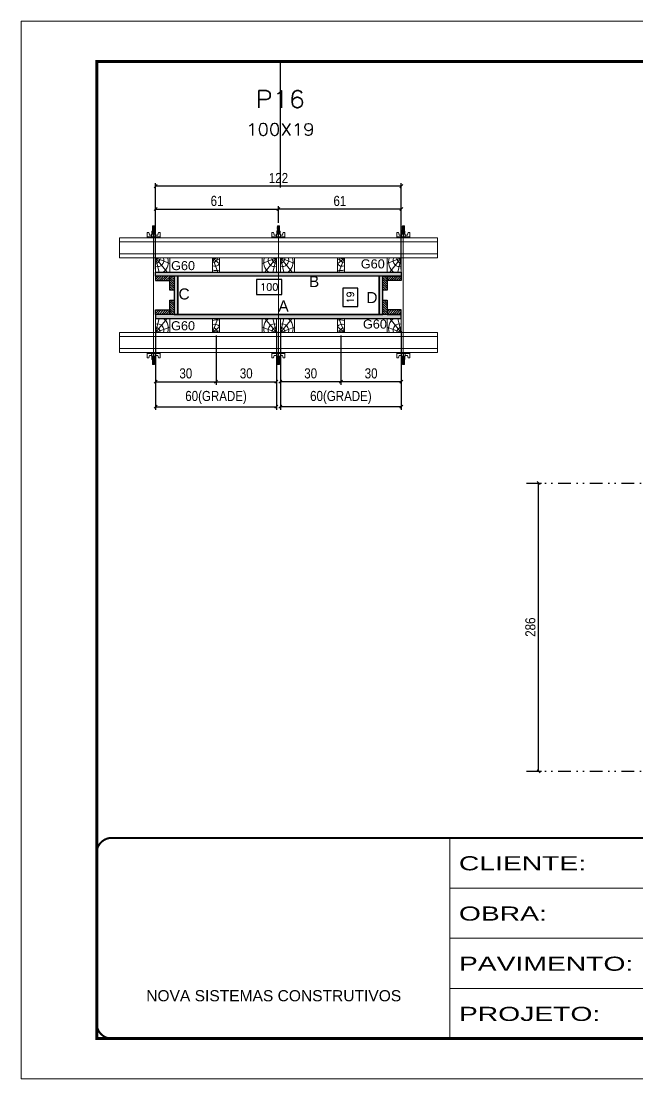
# Model space of a CAD drawing. Extents: x 808 to 7089, y -98 to 17032.
# Drawn here: x 808 to 1420, y 10240 to 11290 of the extents above; entities that cross this region are included whole.
import ezdxf
from ezdxf.enums import TextEntityAlignment as Align

# ---------------------------------------------------------------- set-up
doc = ezdxf.new("R2010")
doc.units = 0
for name, pattern in [('CONTINUO', [0]), ('DASHED', [0.75, 0.5, -0.25]), ('DIVIDE2', [0.625, 0.25, -0.125, 0, -0.125, 0, -0.125]), ('HIDDEN', [0.375, 0.25, -0.125])]:
    doc.linetypes.add(name, pattern=pattern)
for name, color, linetype in [('CHAPA', 1, 'Continuous'), ('COTA', 241, 'Continuous'), ('Cota Seção (2x)', 241, 'Continuous'), ('Nível', 160, 'Continuous'), ('Painéis', 200, 'Continuous'), ('SARRAFO', 251, 'Continuous'), ('Texto de Titulo', 7, 'Continuous'), ('Texto Qtd Sarr', 242, 'Continuous'), ('TEXTO_GERAL', 7, 'Continuous')]:
    doc.layers.add(name, color=color, linetype=linetype)
for name, color, linetype, lineweight in [('Folhas', 255, 'Continuous', 9), ('Hachura', 251, 'Continuous', 9), ('Madeira', 126, 'Continuous', 18), ('Perfil Metálico', 224, 'Continuous', 18), ('SARRAFO DE PRESSAO', 251, 'DASHED', 9), ('Texto Seção', 7, 'Continuous', 15)]:
    doc.layers.add(name, color=color, linetype=linetype, lineweight=lineweight)
doc.styles.add('ARIAL', font='arial.ttf')
doc.styles.add('COTA TECNICA 2X', font='techl___.ttf', dxfattribs={"height": 10})
doc.styles.add('COTA TECNICA-50', font='techl___.ttf', dxfattribs={"height": 10})
doc.styles.add('ROMANS', font='romans.shx')
doc.styles.add('SANSSERIF', font='sas_____.pfb')
doc.styles.add('Tecnologia', font='')
doc.styles.get('Tecnologia').set_extended_font_data('Forgotten Futurist')
doc.dimstyles.new('COTA PAINEL-50', dxfattribs={"dimtxt": 10, "dimasz": 3, "dimexe": 3, "dimexo": 3, "dimgap": 3, "dimtad": 1, "dimdec": 1, "dimzin": 12, "dimdsep": 46, "dimtxsty": 'COTA TECNICA-50', "dimblk1": 'OBLIQUE', "dimblk2": 'OBLIQUE', "dimsah": 1, "dimcen": 0.9, "dimclrd": 4, "dimclre": 4, "dimclrt": 240, "dimadec": 1, "dimazin": 3, "dimtfac": 1, "dimtdec": 1, "dimtmove": 0, "dimatfit": 3, "dimfxl": 1, "dimtolj": 1, "dimtzin": 12, "dimarcsym": 0})
doc.dimstyles.new('SECAO PILAR', dxfattribs={"dimtxt": 10, "dimasz": 3, "dimexe": 3, "dimexo": 3, "dimgap": 3, "dimtad": 1, "dimdec": 1, "dimlfac": 0.5, "dimzin": 12, "dimdsep": 46, "dimtxsty": 'COTA TECNICA 2X', "dimblk1": 'OBLIQUE', "dimblk2": 'OBLIQUE', "dimsah": 1, "dimcen": 0.9, "dimclrd": 256, "dimclre": 256, "dimclrt": 256, "dimadec": 1, "dimazin": 3, "dimtfac": 1, "dimtdec": 1, "dimtmove": 0, "dimatfit": 3, "dimfxl": 1, "dimtolj": 1, "dimtzin": 12, "dimarcsym": 0})
doc.dimstyles.new('SECÇÃO 2', dxfattribs={"dimtxt": 7, "dimasz": 6, "dimexe": 0.18, "dimexo": 2, "dimgap": -4, "dimtad": 3, "dimdec": 1, "dimlfac": 0.5, "dimzin": 12, "dimdsep": 46, "dimtxsty": 'ROMANS', "dimblk": 'ARCHTICK', "dimcen": 0.09, "dimse1": 1, "dimse2": 1, "dimsd1": 1, "dimsd2": 1, "dimclrd": 180, "dimclre": 5, "dimclrt": 1, "dimadec": 0, "dimazin": 3, "dimtfac": 1, "dimtdec": 1, "dimtofl": 0, "dimtmove": 0, "dimatfit": 3, "dimldrblk": 'ARCHTICK', "dimfxl": 1, "dimtolj": 1, "dimtzin": 0, "dimarcsym": 0})
pattern_1 = [(45, (10444.627, 33927.9203), (-1.12253202, 1.12253202), [])]
pattern_2 = [(45, (10309.627, 33927.9203), (-1.12253202, 1.12253202), [])]

# ---------------------------------------------------------------- blocks, each defined once
blk = doc.blocks.new('9999999999')
at = {"color": 30, "linetype": 'CONTINUO'}
for p, q in [((98564.6, 34230.2), (98564.6, 34429.4)), ((98564.6, 34379.6), (99584, 34379.6)), ((98564.6, 34329.8), (99488, 34329.8)), ((98564.6, 34280), (99488, 34280))]:
    blk.add_line(p, q, dxfattribs=at)
at = {"color": 30, "linetype": 'CONTINUO', "const_width": 2}
blk.add_lwpolyline([(99584, 34230.2), (99584, 34414.4, 0.414214), (99569, 34429.4), (98229, 34429.4, 0.414214), (98214, 34414.4), (98214, 34245.2, 0.414214), (98229, 34230.2), (99584, 34230.2)], format="xyb", dxfattribs=at)
at = {"layer": 'Folhas'}
blk.add_lwpolyline([(98139, 34190.2), (99624, 34190.2), (99624, 35240.2), (98139, 35240.2)], close=True, dxfattribs=at)
at = {"layer": 'Folhas', "color": 30, "const_width": 3}
blk.add_lwpolyline([(98214, 34230.2), (99584, 34230.2), (99584, 35200.2), (98214, 35200.2)], close=True, dxfattribs=at)
at = {"color": 7, "linetype": 'Continuous', "ltscale": 5, "style": 'ARIAL'}
blk.add_text('NOVA SISTEMAS CONSTRUTIVOS', height=11.059, dxfattribs=at).set_placement((98263.2, 34267.2))
at = {"layer": 'Folhas', "color": 7, "style": 'Tecnologia', "width": 1.5}
for s, p in [('CLIENTE:', (98573.7, 34397.2)), ('OBRA:', (98573.7, 34347.3)), ('PAVIMENTO:', (98573.7, 34297.5)), ('PROJETO:', (98573.7, 34247.7))]:
    blk.add_text(s, height=14, dxfattribs=at).set_placement(p)
blk = doc.blocks.new('titulo1')
at = {"layer": 'Defpoints', "color": 252, "linetype": 'HIDDEN', "ltscale": 2}
blk.add_line((0, 0), (0, 125), dxfattribs=at)
at = {"layer": 'Defpoints', "style": 'ROMANS', "oblique": 15}
blk.add_attdef('FOLHA', text='', height=10, dxfattribs=at).set_placement((0, 15.6), align=Align.MIDDLE_CENTER)
at = {"layer": 'Texto Qtd Sarr', "color": 3, "style": 'ROMANS', "oblique": 15}
for tag, height, p in [('TITULO', 17, (0, 71.4)), ('SEÇÃO', 12, (0, 41.5))]:
    blk.add_attdef(tag, text='', height=height, dxfattribs=at).set_placement(p, align=Align.MIDDLE_CENTER)
blk = doc.blocks.new('*D982')
at = {"layer": 'Cota Seção (2x)', "color": 180, "lineweight": -2, "transparency": 16777216}
for p, q in [((1067, 11033.1), (1042, 11033.1)), ((1042, 11033.1), (1042, 11018.1)), ((1067, 11018.1), (1067, 11033.1)), ((1042, 11018.1), (1067, 11018.1))]:
    blk.add_line(p, q, dxfattribs=at)
at = {"layer": 'Defpoints', "color": 0, "transparency": 16777216}
for p in [(963.7, 11036.5), (1163.7, 11036.5), (963.7, 11014.1)]:
    blk.add_point(p, dxfattribs=at)
at = {"layer": 'Cota Seção (2x)', "color": 1, "transparency": 16777216, "insert": (1054.5, 11025.6), "char_height": 7, "attachment_point": 5, "style": 'ROMANS'}
blk.add_mtext('\\A1;100', dxfattribs=at)
blk = doc.blocks.new('_ArchTick')
at = {"color": 0, "linetype": 'ByBlock', "const_width": 0.15}
blk.add_lwpolyline([(-0.5, -0.5), (0.5, 0.5)], dxfattribs=at)
blk = doc.blocks.new('_Oblique')
at = {"color": 0, "linetype": 'ByBlock', "lineweight": -2}
blk.add_line((-0.5, -0.5), (0.5, 0.5), dxfattribs=at)
blk = doc.blocks.new('*D983')
at = {"layer": 'Cota Seção (2x)', "lineweight": -2, "transparency": 16777216}
for p, q in [((941.7, 11043.5), (941.7, 11128.8)), ((1185.7, 11125.8), (941.7, 11125.8)), ((1185.7, 11043.5), (1185.7, 11128.8))]:
    blk.add_line(p, q, dxfattribs=at)
at = {"layer": 'Defpoints', "color": 0, "transparency": 16777216}
for p in [(941.7, 11125.8), (941.7, 11040.5), (1185.7, 11040.5)]:
    blk.add_point(p, dxfattribs=at)
at = {"layer": 'Cota Seção (2x)', "lineweight": -2, "transparency": 16777216, "xscale": 3, "yscale": 3, "zscale": 3, "rotation": 180}
blk.add_blockref('_Oblique', (941.7, 11125.8), dxfattribs=at)
at = {"layer": 'Cota Seção (2x)', "lineweight": -2, "transparency": 16777216, "xscale": 3, "yscale": 3, "zscale": 3}
blk.add_blockref('_Oblique', (1185.7, 11125.8), dxfattribs=at)
at = {"layer": 'Cota Seção (2x)', "transparency": 16777216, "insert": (1063.7, 11133.9), "char_height": 10, "attachment_point": 5, "style": 'COTA TECNICA 2X'}
blk.add_mtext('\\A1;122', dxfattribs=at)
blk = doc.blocks.new('*D984')
at = {"layer": 'Cota Seção (2x)', "lineweight": -2, "transparency": 16777216}
for p, q in [((1063.7, 11089.3), (1063.7, 11106)), ((1185.7, 11103), (1063.7, 11103)), ((1185.7, 11077.5), (1185.7, 11106))]:
    blk.add_line(p, q, dxfattribs=at)
at = {"layer": 'Defpoints', "color": 0, "transparency": 16777216}
for p in [(1063.7, 11103), (1063.7, 11086.3), (1185.7, 11074.5)]:
    blk.add_point(p, dxfattribs=at)
at = {"layer": 'Cota Seção (2x)', "lineweight": -2, "transparency": 16777216, "xscale": 3, "yscale": 3, "zscale": 3, "rotation": 180}
blk.add_blockref('_Oblique', (1063.7, 11103), dxfattribs=at)
at = {"layer": 'Cota Seção (2x)', "lineweight": -2, "transparency": 16777216, "xscale": 3, "yscale": 3, "zscale": 3}
blk.add_blockref('_Oblique', (1185.7, 11103), dxfattribs=at)
at = {"layer": 'Cota Seção (2x)', "transparency": 16777216, "insert": (1124.7, 11111.1), "char_height": 10, "attachment_point": 5, "style": 'COTA TECNICA 2X'}
blk.add_mtext('\\A1;61', dxfattribs=at)
blk = doc.blocks.new('*D985')
at = {"layer": 'Cota Seção (2x)', "lineweight": -2, "transparency": 16777216}
for p, q in [((941.7, 11077.5), (941.7, 11106)), ((941.7, 11103), (1063.7, 11103)), ((1063.7, 11089.3), (1063.7, 11106))]:
    blk.add_line(p, q, dxfattribs=at)
at = {"layer": 'Defpoints', "color": 0, "transparency": 16777216}
for p in [(1063.7, 11103), (1063.7, 11086.3), (941.7, 11074.5)]:
    blk.add_point(p, dxfattribs=at)
at = {"layer": 'Cota Seção (2x)', "lineweight": -2, "transparency": 16777216, "xscale": 3, "yscale": 3, "zscale": 3, "rotation": 180}
blk.add_blockref('_Oblique', (941.7, 11103), dxfattribs=at)
at = {"layer": 'Cota Seção (2x)', "lineweight": -2, "transparency": 16777216, "xscale": 3, "yscale": 3, "zscale": 3}
blk.add_blockref('_Oblique', (1063.7, 11103), dxfattribs=at)
at = {"layer": 'Cota Seção (2x)', "transparency": 16777216, "insert": (1002.7, 11111.1), "char_height": 10, "attachment_point": 5, "style": 'COTA TECNICA 2X'}
blk.add_mtext('\\A1;61', dxfattribs=at)
blk = doc.blocks.new('*D986')
at = {"layer": 'Cota Seção (2x)', "color": 180, "lineweight": -2, "transparency": 16777216}
for p, q in [((1142.5, 11024.4), (1127.5, 11024.4)), ((1127.5, 11024.4), (1127.5, 11006.4)), ((1142.5, 11006.4), (1142.5, 11024.4)), ((1127.5, 11006.4), (1142.5, 11006.4))]:
    blk.add_line(p, q, dxfattribs=at)
at = {"layer": 'Defpoints', "color": 0, "transparency": 16777216}
for p in [(1163.7, 11036.5), (1146.5, 10998.5), (1163.7, 10998.5)]:
    blk.add_point(p, dxfattribs=at)
at = {"layer": 'Cota Seção (2x)', "color": 1, "transparency": 16777216, "insert": (1135, 11015.4), "char_height": 7, "attachment_point": 5, "rotation": 90, "style": 'ROMANS'}
blk.add_mtext('\\A1;19', dxfattribs=at)
blk = doc.blocks.new('C')
at = {"layer": 'Hachura', "color": 0}
for p, q in [((0, 3.22), (0, -3.22)), ((0.45, 3.22), (0, 3.22)), ((0.46, 3.16), (0, 3.16)), ((0.46, 3.05), (0, 3.05)), ((0.46, 2.88), (0, 2.88)), ((0, 2.75), (0, -1.16)), ((0.46, 2.65), (0, 2.65)), ((0.46, 2.23), (0, 2.23)), ((0.46, 1.51), (0, 1.51)), ((0.39, 0.49), (0.17, 0.49)), ((0.45, -3.23), (0.45, 3.22)), ((0.45, 3.22), (2.58, 3.22)), ((1.74, 0.97), (0.45, 0.97)), ((1.45, 0.1), (0.45, 0.1)), ((1.35, 1.94), (1.35, 0.96)), ((2.58, 2.39), (1.47, 2.09)), ((1.74, -0.97), (1.74, 0.97)), ((1.74, 0.97), (1.74, 0.84)), ((1.74, 0.97), (1.74, 0.84)), ((1.74, 0.84), (3.35, 0.84)), ((3.35, 0.45), (1.74, 0.45)), ((2.58, 3.22), (2.58, 2.39)), ((3.32, 0.84), (3.32, -0.84)), ((3.35, 0.84), (3.35, -0.84)), ((3.68, 0.45), (3.35, 0.45)), ((3.84, -0.52), (3.35, 0.45)), ((3.35, 0.06), (3.67, -0.57)), ((3.68, 0.45), (4.16, -0.52)), ((3.72, 0.5), (4.25, -0.57)), ((4.37, -0.55), (3.83, 0.53)), ((4.15, 0.45), (3.93, 0.45)), ((4.42, -0.52), (3.93, 0.45)), ((4.15, 0.45), (4.26, 0.45)), ((4.26, 0.45), (4.74, -0.52)), ((4.3, 0.5), (4.83, -0.57)), ((4.95, -0.55), (4.41, 0.53)), ((4.51, 0.45), (4.84, 0.45)), ((5, -0.52), (4.51, 0.45)), ((4.84, 0.45), (5.32, -0.52)), ((4.88, 0.5), (5.41, -0.57)), ((5.53, -0.55), (4.99, 0.53)), ((5.58, -0.52), (5.09, 0.45)), ((5.42, 0.45), (5.09, 0.45)), ((5.58, -0.52), (5.09, 0.45)), ((5.42, 0.45), (5.74, -0.19)), ((5.46, 0.5), (5.74, -0.07)), ((5.74, 0.19), (5.57, 0.53)), ((5.74, 0.32), (5.68, 0.45)), ((5.68, 0.45), (5.74, 0.45)), ((5.74, 0.45), (5.9, 0.29)), ((5.74, 0.45), (5.74, -0.52)), ((5.9, -0.36), (5.9, 0.29)), ((0.45, 0), (0, 0)), ((0.46, -1.52), (0, -1.52)), ((0.46, -2.23), (0, -2.23)), ((0.46, -2.65), (0, -2.65)), ((0.46, -2.88), (0, -2.88)), ((0.46, -3.05), (0, -3.05)), ((0.46, -3.16), (0, -3.16)), ((0, -3.22), (2.57, -3.22)), ((0.08, -0.48), (0.29, -0.48)), ((0.29, -0.48), (0.4, -0.48)), ((0.45, 0), (0.45, -0.97)), ((0.45, -0.16), (1.45, -0.16)), ((0.45, -0.65), (0.45, -0.32)), ((0.45, -3.23), (0.45, -0.65)), ((0.45, -0.97), (1.74, -0.97)), ((1.35, -1.94), (1.35, -0.97)), ((2.58, -2.39), (1.47, -2.1)), ((3.35, -0.32), (1.74, -0.32)), ((3.35, -0.84), (1.74, -0.84)), ((2.58, -3.23), (2.58, -2.39)), ((3.35, -0.07), (3.58, -0.52)), ((3.35, -0.52), (3.58, -0.52)), ((3.84, -0.52), (4.16, -0.52)), ((4.42, -0.52), (4.74, -0.52)), ((4.63, -0.52), (4.74, -0.52)), ((5, -0.52), (5.32, -0.52)), ((5.58, -0.52), (5.74, -0.52)), ((5.74, -0.52), (5.9, -0.36)), ((5.74, -0.52), (5.74, -0.52))]:
    blk.add_line(p, q, dxfattribs=at)
for centre, radius, start, end in [((1.52, 1.94), 0.161, 104.7436, 180), ((1.44, -0.03), 0.129, 272.695, 87.305), ((3.81, 0.39), 0.143, 25.5688, 154.4312), ((4.39, 0.39), 0.143, 25.5688, 154.4312), ((4.97, 0.39), 0.143, 25.5688, 154.4312), ((5.55, 0.39), 0.143, 25.5688, 154.4312), ((0.17, -0.37), 0.174, 221.744, 317.8592), ((1.52, -1.94), 0.161, 180, 255.2564), ((3.71, -0.4), 0.174, 222.1408, 318.256), ((4.29, -0.4), 0.174, 222.1408, 318.256), ((4.87, -0.4), 0.174, 222.1408, 318.256), ((5.45, -0.4), 0.174, 222.1408, 318.256), ((5.61, -0.4), 0.174, 317.8592, 318.256)]:
    blk.add_arc(centre, radius, start, end, dxfattribs=at)
blk = doc.blocks.new('PONTALETE')
at = {"layer": 'Madeira'}
for q in [(2.71, 7), (7, 5.76), (7, 1.74)]:
    blk.add_line((0, 0), q, dxfattribs=at)
blk.add_lwpolyline([(0, 0), (7, 0), (7, 7), (0, 7)], close=True, dxfattribs=at)
for centre, radius, start, end in [((2.04, 0.06), 6.23, 37.2818, 109.0913), ((1.09, 0.9), 3.19, 343.603, 109.9847), ((-0.21, -0.78), 3.09, 14.6322, 86.0383)]:
    blk.add_arc(centre, radius, start, end, dxfattribs=at)
blk = doc.blocks.new('*D987')
at = {"layer": 'Cota Seção (2x)', "lineweight": -2, "transparency": 16777216}
for p, q in [((1065.7, 10981.8), (1065.7, 10903.8)), ((1185.7, 10981.8), (1185.7, 10903.8)), ((1185.7, 10906.8), (1065.7, 10906.8))]:
    blk.add_line(p, q, dxfattribs=at)
at = {"layer": 'Defpoints', "color": 0, "transparency": 16777216}
for p in [(1065.7, 10984.8), (1185.7, 10984.8), (1065.7, 10906.8)]:
    blk.add_point(p, dxfattribs=at)
at = {"layer": 'Cota Seção (2x)', "lineweight": -2, "transparency": 16777216, "xscale": 3, "yscale": 3, "zscale": 3, "rotation": 180}
blk.add_blockref('_Oblique', (1065.7, 10906.8), dxfattribs=at)
at = {"layer": 'Cota Seção (2x)', "lineweight": -2, "transparency": 16777216, "xscale": 3, "yscale": 3, "zscale": 3}
blk.add_blockref('_Oblique', (1185.7, 10906.8), dxfattribs=at)
at = {"layer": 'Cota Seção (2x)', "transparency": 16777216, "insert": (1125.7, 10916), "char_height": 10, "attachment_point": 5, "style": 'COTA TECNICA 2X'}
blk.add_mtext('\\A1;60(GRADE)', dxfattribs=at)
blk = doc.blocks.new('MEIO PONTALETE')
at = {"layer": 'Madeira'}
for q in [(2.71, 7), (3.5, 2.88), (3.5, 0.87)]:
    blk.add_line((0, 0), q, dxfattribs=at)
blk.add_lwpolyline([(0, 0), (3.5, 0), (3.5, 7), (0, 7)], close=True, dxfattribs=at)
for centre, radius, start, end in [((2.04, 0.06), 6.23, 76.4499, 109.0913), ((1.09, 0.9), 3.19, 40.9063, 109.9847), ((-0.21, -0.78), 3.09, 14.6322, 86.0383)]:
    blk.add_arc(centre, radius, start, end, dxfattribs=at)
blk = doc.blocks.new('*D1840')
at = {"layer": 'Cota Seção (2x)', "lineweight": -2, "transparency": 16777216}
for p, q in [((1125.7, 10977.5), (1125.7, 10928.7)), ((1185.7, 10977.5), (1185.7, 10928.7)), ((1185.7, 10931.7), (1125.7, 10931.7))]:
    blk.add_line(p, q, dxfattribs=at)
at = {"layer": 'Defpoints', "color": 0, "transparency": 16777216}
for p in [(1125.7, 10980.5), (1185.7, 10980.5), (1125.7, 10931.7)]:
    blk.add_point(p, dxfattribs=at)
at = {"layer": 'Cota Seção (2x)', "lineweight": -2, "transparency": 16777216, "xscale": 3, "yscale": 3, "zscale": 3, "rotation": 180}
blk.add_blockref('_Oblique', (1125.7, 10931.7), dxfattribs=at)
at = {"layer": 'Cota Seção (2x)', "lineweight": -2, "transparency": 16777216, "xscale": 3, "yscale": 3, "zscale": 3}
blk.add_blockref('_Oblique', (1185.7, 10931.7), dxfattribs=at)
at = {"layer": 'Cota Seção (2x)', "transparency": 16777216, "insert": (1155.7, 10939.9), "char_height": 10, "attachment_point": 5, "style": 'COTA TECNICA 2X'}
blk.add_mtext('\\A1;30', dxfattribs=at)
blk = doc.blocks.new('*D1841')
at = {"layer": 'Cota Seção (2x)', "lineweight": -2, "transparency": 16777216}
for p, q in [((1065.7, 10977.5), (1065.7, 10928.7)), ((1125.7, 10977.5), (1125.7, 10928.7)), ((1125.7, 10931.7), (1065.7, 10931.7))]:
    blk.add_line(p, q, dxfattribs=at)
at = {"layer": 'Defpoints', "color": 0, "transparency": 16777216}
for p in [(1065.7, 10980.5), (1125.7, 10980.5), (1065.7, 10931.7)]:
    blk.add_point(p, dxfattribs=at)
at = {"layer": 'Cota Seção (2x)', "lineweight": -2, "transparency": 16777216, "xscale": 3, "yscale": 3, "zscale": 3, "rotation": 180}
blk.add_blockref('_Oblique', (1065.7, 10931.7), dxfattribs=at)
at = {"layer": 'Cota Seção (2x)', "lineweight": -2, "transparency": 16777216, "xscale": 3, "yscale": 3, "zscale": 3}
blk.add_blockref('_Oblique', (1125.7, 10931.7), dxfattribs=at)
at = {"layer": 'Cota Seção (2x)', "transparency": 16777216, "insert": (1095.7, 10939.9), "char_height": 10, "attachment_point": 5, "style": 'COTA TECNICA 2X'}
blk.add_mtext('\\A1;30', dxfattribs=at)
blk = doc.blocks.new('*D988')
at = {"layer": 'Cota Seção (2x)', "lineweight": -2, "transparency": 16777216}
for p, q in [((941.7, 10981.8), (941.7, 10903.8)), ((1061.7, 10981.8), (1061.7, 10903.8)), ((941.7, 10906.8), (1061.7, 10906.8))]:
    blk.add_line(p, q, dxfattribs=at)
at = {"layer": 'Defpoints', "color": 0, "transparency": 16777216}
for p in [(941.7, 10984.8), (1061.7, 10984.8), (1061.7, 10906.8)]:
    blk.add_point(p, dxfattribs=at)
at = {"layer": 'Cota Seção (2x)', "lineweight": -2, "transparency": 16777216, "xscale": 3, "yscale": 3, "zscale": 3, "rotation": 180}
blk.add_blockref('_Oblique', (941.7, 10906.8), dxfattribs=at)
at = {"layer": 'Cota Seção (2x)', "lineweight": -2, "transparency": 16777216, "xscale": 3, "yscale": 3, "zscale": 3}
blk.add_blockref('_Oblique', (1061.7, 10906.8), dxfattribs=at)
at = {"layer": 'Cota Seção (2x)', "transparency": 16777216, "insert": (1001.7, 10916), "char_height": 10, "attachment_point": 5, "style": 'COTA TECNICA 2X'}
blk.add_mtext('\\A1;60(GRADE)', dxfattribs=at)
blk = doc.blocks.new('*D1842')
at = {"layer": 'Cota Seção (2x)', "lineweight": -2, "transparency": 16777216}
for p, q in [((941.7, 10977.5), (941.7, 10928.7)), ((1001.7, 10977.5), (1001.7, 10928.7)), ((941.7, 10931.7), (1001.7, 10931.7))]:
    blk.add_line(p, q, dxfattribs=at)
at = {"layer": 'Defpoints', "color": 0, "transparency": 16777216}
for p in [(941.7, 10980.5), (1001.7, 10980.5), (1001.7, 10931.7)]:
    blk.add_point(p, dxfattribs=at)
at = {"layer": 'Cota Seção (2x)', "lineweight": -2, "transparency": 16777216, "xscale": 3, "yscale": 3, "zscale": 3, "rotation": 180}
blk.add_blockref('_Oblique', (941.7, 10931.7), dxfattribs=at)
at = {"layer": 'Cota Seção (2x)', "lineweight": -2, "transparency": 16777216, "xscale": 3, "yscale": 3, "zscale": 3}
blk.add_blockref('_Oblique', (1001.7, 10931.7), dxfattribs=at)
at = {"layer": 'Cota Seção (2x)', "transparency": 16777216, "insert": (971.7, 10939.9), "char_height": 10, "attachment_point": 5, "style": 'COTA TECNICA 2X'}
blk.add_mtext('\\A1;30', dxfattribs=at)
blk = doc.blocks.new('*D1843')
at = {"layer": 'Cota Seção (2x)', "lineweight": -2, "transparency": 16777216}
for p, q in [((1001.7, 10977.5), (1001.7, 10928.7)), ((1061.7, 10977.5), (1061.7, 10928.7)), ((1001.7, 10931.7), (1061.7, 10931.7))]:
    blk.add_line(p, q, dxfattribs=at)
at = {"layer": 'Defpoints', "color": 0, "transparency": 16777216}
for p in [(1001.7, 10980.5), (1061.7, 10980.5), (1061.7, 10931.7)]:
    blk.add_point(p, dxfattribs=at)
at = {"layer": 'Cota Seção (2x)', "lineweight": -2, "transparency": 16777216, "xscale": 3, "yscale": 3, "zscale": 3, "rotation": 180}
blk.add_blockref('_Oblique', (1001.7, 10931.7), dxfattribs=at)
at = {"layer": 'Cota Seção (2x)', "lineweight": -2, "transparency": 16777216, "xscale": 3, "yscale": 3, "zscale": 3}
blk.add_blockref('_Oblique', (1061.7, 10931.7), dxfattribs=at)
at = {"layer": 'Cota Seção (2x)', "transparency": 16777216, "insert": (1031.7, 10939.9), "char_height": 10, "attachment_point": 5, "style": 'COTA TECNICA 2X'}
blk.add_mtext('\\A1;30', dxfattribs=at)
blk = doc.blocks.new('*D1844')
at = {"layer": 'COTA', "color": 4, "lineweight": -2, "transparency": 16777216}
for p, q in [((1313.2, 10831), (1325, 10831)), ((1322, 10545), (1322, 10831)), ((1313.2, 10545), (1325, 10545))]:
    blk.add_line(p, q, dxfattribs=at)
at = {"layer": 'Defpoints', "color": 0, "transparency": 16777216}
for p in [(1310.2, 10831), (1322, 10831), (1310.2, 10545)]:
    blk.add_point(p, dxfattribs=at)
at = {"layer": 'COTA', "color": 4, "lineweight": -2, "transparency": 16777216, "xscale": 3, "yscale": 3, "zscale": 3}
for p, rotation in [((1322, 10831), 90), ((1322, 10545), 270)]:
    blk.add_blockref('_Oblique', p, dxfattribs=dict(at, rotation=rotation))
at = {"layer": 'COTA', "color": 240, "transparency": 16777216, "insert": (1313.9, 10688), "char_height": 10, "attachment_point": 5, "rotation": 90, "style": 'COTA TECNICA-50'}
blk.add_mtext('\\A1;286', dxfattribs=at)

msp = doc.modelspace()

# ---------------------------------------------------------------- hatches: boundary and pattern name
at = {"layer": 'Hachura'}
h = msp.add_hatch(color=256, dxfattribs=at)
h.dxf.hatch_style = 1
h.paths.add_polyline_path([(941.68, 11036.51), (941.68, 11040.51), (1185.68, 11040.51), (1185.68, 11036.51)])
h = msp.add_hatch(color=256, dxfattribs=at)
h.dxf.hatch_style = 1
h.paths.add_polyline_path([(941.68, 11036.51), (941.68, 11040.51), (1185.68, 11040.51), (1185.68, 11036.51)])
h = msp.add_hatch(dxfattribs=at)
h.set_pattern_fill('ANSI31', color=256, scale=0.5, angle=360, style=0)
h.set_pattern_definition(pattern_1)
h.paths.add_polyline_path([(955.68, 11036.51), (955.68, 11032.11), (941.68, 11032.11), (941.68, 11036.51)])
h = msp.add_hatch(dxfattribs=at)
h.set_pattern_fill('ANSI31', color=256, scale=0.5, angle=630, style=0)
h.set_pattern_definition([(315, (23885.0833, 1533.5603), (1.12253202, 1.12253202), [])])
h.paths.add_polyline_path([(955.68, 11022.51), (960.08, 11022.51), (960.08, 11036.51), (955.68, 11036.51)])
h = msp.add_hatch(color=256, dxfattribs=at)
h.dxf.hatch_style = 1
h.paths.add_polyline_path([(963.68, 11036.51), (960.08, 11036.51), (960.08, 10998.51), (963.68, 10998.51)])
h = msp.add_hatch(color=256, dxfattribs=at)
h.dxf.hatch_style = 1
h.paths.add_polyline_path([(963.68, 11036.51), (960.08, 11036.51), (960.08, 10998.51), (963.68, 10998.51)])
h = msp.add_hatch(color=256, dxfattribs=at)
h.dxf.hatch_style = 1
h.paths.add_polyline_path([(1167.28, 11036.51), (1163.68, 11036.51), (1163.68, 10998.51), (1167.28, 10998.51)])
h = msp.add_hatch(color=256, dxfattribs=at)
h.dxf.hatch_style = 1
h.paths.add_polyline_path([(1167.28, 11036.51), (1163.68, 11036.51), (1163.68, 10998.51), (1167.28, 10998.51)])
h = msp.add_hatch(dxfattribs=at)
h.set_pattern_fill('ANSI31', color=256, scale=0.5, angle=630, style=0)
h.set_pattern_definition([(315, (24096.6833, 1533.5603), (1.12253202, 1.12253202), [])])
h.paths.add_polyline_path([(1167.28, 11022.51), (1171.68, 11022.51), (1171.68, 11036.51), (1167.28, 11036.51)])
h = msp.add_hatch(dxfattribs=at)
h.set_pattern_fill('ANSI31', color=256, scale=0.5, angle=360, style=0)
h.set_pattern_definition(pattern_2)
h.paths.add_polyline_path([(1171.68, 11036.51), (1171.68, 11032.11), (1185.68, 11032.11), (1185.68, 11036.51)])
h = msp.add_hatch(dxfattribs=at)
h.set_pattern_fill('ANSI31', color=256, scale=0.5, angle=630, style=0)
h.set_pattern_definition([(315, (23885.0833, 1509.5603), (1.12253202, 1.12253202), [])])
h.paths.add_polyline_path([(955.68, 10998.51), (960.08, 10998.51), (960.08, 11012.51), (955.68, 11012.51)])
h = msp.add_hatch(dxfattribs=at)
h.set_pattern_fill('ANSI31', color=256, scale=0.5, angle=630, style=0)
h.set_pattern_definition([(315, (24096.6833, 1509.5603), (1.12253202, 1.12253202), [])])
h.paths.add_polyline_path([(1167.28, 10998.51), (1171.68, 10998.51), (1171.68, 11012.51), (1167.28, 11012.51)])
h = msp.add_hatch(dxfattribs=at)
h.set_pattern_fill('ANSI31', color=256, scale=0.5, angle=360, style=0)
h.set_pattern_definition(pattern_1)
h.paths.add_polyline_path([(955.68, 10998.51), (955.68, 11002.91), (941.68, 11002.91), (941.68, 10998.51)])
h = msp.add_hatch(color=256, dxfattribs=at)
h.dxf.hatch_style = 1
h.paths.add_polyline_path([(941.68, 10998.51), (941.68, 10994.51), (1185.68, 10994.51), (1185.68, 10998.51)])
h = msp.add_hatch(color=256, dxfattribs=at)
h.dxf.hatch_style = 1
h.paths.add_polyline_path([(941.68, 10998.51), (941.68, 10994.51), (1185.68, 10994.51), (1185.68, 10998.51)])
h = msp.add_hatch(dxfattribs=at)
h.set_pattern_fill('ANSI31', color=256, scale=0.5, angle=360, style=0)
h.set_pattern_definition(pattern_2)
h.paths.add_polyline_path([(1171.68, 10998.51), (1171.68, 11002.91), (1185.68, 11002.91), (1185.68, 10998.51)])

# ---------------------------------------------------------------- linework, layer by layer
at = {"layer": 'CHAPA'}
for points in [[(941.68, 11036.51), (941.68, 11040.51), (1185.68, 11040.51), (1185.68, 11036.51)], [(941.68, 11036.51), (941.68, 11040.51), (1185.68, 11040.51), (1185.68, 11036.51)], [(963.68, 11036.51), (960.08, 11036.51), (960.08, 10998.51), (963.68, 10998.51)], [(963.68, 11036.51), (960.08, 11036.51), (960.08, 10998.51), (963.68, 10998.51)], [(1167.28, 11036.51), (1163.68, 11036.51), (1163.68, 10998.51), (1167.28, 10998.51)], [(1167.28, 11036.51), (1163.68, 11036.51), (1163.68, 10998.51), (1167.28, 10998.51)], [(941.68, 10998.51), (941.68, 10994.51), (1185.68, 10994.51), (1185.68, 10998.51)], [(941.68, 10998.51), (941.68, 10994.51), (1185.68, 10994.51), (1185.68, 10998.51)]]:
    msp.add_lwpolyline(points, close=True, dxfattribs=at)
at = {"layer": 'Hachura'}
for p, q in [((939.67, 11085.31), (939.67, 10953.51)), ((1063.67, 11085.31), (1063.67, 10953.51)), ((1187.68, 11085.31), (1187.68, 10953.51))]:
    msp.add_line(p, q, dxfattribs=at)
at = {"layer": 'Madeira'}
for points in [[(941.68, 11040.51), (941.68, 11054.51), (1061.68, 11054.51), (1061.68, 11040.51)], [(1185.68, 11040.51), (1185.68, 11054.51), (1065.68, 11054.51), (1065.68, 11040.51)], [(941.68, 10994.51), (941.68, 10980.51), (1061.68, 10980.51), (1061.68, 10994.51)], [(1185.68, 10994.51), (1185.68, 10980.51), (1065.68, 10980.51), (1065.68, 10994.51)]]:
    msp.add_lwpolyline(points, close=True, dxfattribs=at)
at = {"layer": 'Nível', "color": 4, "linetype": 'DIVIDE2', "ltscale": 50}
for p, q in [((1310.16, 10831.02), (2253.17, 10831.02)), ((1310.16, 10545.02), (2253.17, 10545.02))]:
    msp.add_line(p, q, dxfattribs=at)
at = {"layer": 'Painéis'}
msp.add_lwpolyline([(1163.68, 10998.51), (1163.68, 11036.51), (963.68, 11036.51), (963.68, 10998.51)], close=True, dxfattribs=at)
at = {"layer": 'Perfil Metálico'}
for points in [[(905.68, 11074.51), (905.68, 11054.51), (1221.68, 11054.51), (1221.68, 11074.51)], [(1221.68, 11058.51), (1221.68, 11070.51), (905.68, 11070.51), (905.68, 11058.51)], [(905.68, 10960.51), (905.68, 10980.51), (1221.68, 10980.51), (1221.68, 10960.51)], [(1221.68, 10976.51), (1221.68, 10964.51), (905.68, 10964.51), (905.68, 10976.51)]]:
    msp.add_lwpolyline(points, close=True, dxfattribs=at)
at = {"layer": 'SARRAFO'}
for points in [[(941.68, 11032.11), (955.68, 11032.11), (955.68, 11036.51), (941.68, 11036.51)], [(960.08, 11036.51), (960.08, 11022.51), (955.68, 11022.51), (955.68, 11036.51)], [(960.08, 11036.51), (960.08, 11022.51), (955.68, 11022.51), (955.68, 11036.51)], [(1171.68, 11036.51), (1171.68, 11022.51), (1167.28, 11022.51), (1167.28, 11036.51)], [(1171.68, 11036.51), (1171.68, 11022.51), (1167.28, 11022.51), (1167.28, 11036.51)], [(1185.68, 11032.11), (1171.68, 11032.11), (1171.68, 11036.51), (1185.68, 11036.51)], [(960.08, 11012.51), (960.08, 10998.51), (955.68, 10998.51), (955.68, 11012.51)], [(960.08, 11012.51), (960.08, 10998.51), (955.68, 10998.51), (955.68, 11012.51)], [(1171.68, 11012.51), (1171.68, 10998.51), (1167.28, 10998.51), (1167.28, 11012.51)], [(1171.68, 11012.51), (1171.68, 10998.51), (1167.28, 10998.51), (1167.28, 11012.51)], [(941.68, 11002.91), (955.68, 11002.91), (955.68, 10998.51), (941.68, 10998.51)], [(1185.68, 11002.91), (1171.68, 11002.91), (1171.68, 10998.51), (1185.68, 10998.51)]]:
    msp.add_lwpolyline(points, close=True, dxfattribs=at)

# ---------------------------------------------------------------- block references
at = {"layer": 'Hachura', "linetype": 'Continuous', "yscale": 2, "zscale": 2}
for p, xscale, rotation in [((939.67, 11074.51), -2, 270), ((1063.68, 11074.51), -2, 270), ((1187.68, 11074.51), 2, 90), ((939.68, 10960.51), 2, 270), ((1063.68, 10960.51), 2, 270), ((1187.67, 10960.51), -2, 90)]:
    msp.add_blockref('C', p, dxfattribs=dict(at, xscale=xscale, rotation=rotation))
at = {"layer": 'Madeira'}
for name, p, xscale, yscale, zscale, rotation in [('PONTALETE', (941.68, 11054.51), 2, 2, 2, 270), ('PONTALETE', (941.68, 11054.51), 2, 2, 2, 270), ('MEIO PONTALETE', (998.18, 11054.51), -1.999999997962732, 1.999999997962732, 1.999999997962732, 180), ('PONTALETE', (1061.68, 11054.51), -2, 2, 2, 90), ('PONTALETE', (1065.68, 11054.51), 2, 2, 2, 270), ('MEIO PONTALETE', (1129.18, 11054.51), 1.999999997962732, 1.999999997962732, 1.999999997962732, 180), ('PONTALETE', (1185.68, 11054.51), -2, 2, 2, 90), ('PONTALETE', (941.68, 10980.51), -2, 2, 2, 270), ('PONTALETE', (941.68, 10980.51), -2, 2, 2, 270), ('PONTALETE', (1061.68, 10980.51), 2, 2, 2, 90), ('PONTALETE', (1065.68, 10980.51), -2, 2, 2, 270), ('PONTALETE', (1185.68, 10980.51), 2, 2, 2, 90)]:
    msp.add_blockref(name, p, dxfattribs=dict(at, xscale=xscale, yscale=yscale, zscale=zscale, rotation=rotation))
at = {"layer": 'Madeira', "yscale": 1.999999997962732, "zscale": 1.999999997962732}
for p, xscale in [((998.18, 10980.51), 1.999999997962732), ((1129.18, 10980.51), -1.999999997962732)]:
    msp.add_blockref('MEIO PONTALETE', p, dxfattribs=dict(at, xscale=xscale))
at = {"layer": 'SARRAFO DE PRESSAO', "color": 6, "linetype": 'ByBlock'}
msp.add_blockref('9999999999', (-97330.81, -23950.6), dxfattribs=at)
at = {"layer": 'Texto Seção'}
ref = msp.add_blockref('titulo1', (1065.57, 11124.6), dxfattribs=at)
ref.add_attrib('TITULO', 'P16', dxfattribs={"layer": 'Texto de Titulo', "color": 7, "height": 17, "style": 'ROMANS', "width": 1.1}).set_placement((1065.57, 11212.1), align=Align.MIDDLE_CENTER)
ref.add_attrib('SEÇÃO', '100X19', dxfattribs={"layer": 'Texto de Titulo', "color": 7, "height": 12, "style": 'ROMANS', "width": 1.1}).set_placement((1065.57, 11182.1), align=Align.MIDDLE_CENTER)

# ---------------------------------------------------------------- texts
at = {"layer": 'Texto Seção', "color": 0, "linetype": 'Continuous', "style": 'SANSSERIF'}
for p in [(957.07, 11046.93), (1145.5, 11048.65), (1147.62, 10988.9), (957.07, 10987.22)]:
    msp.add_text('G60', height=9, dxfattribs=at).set_placement(p, align=Align.MIDDLE_LEFT)
at = {"layer": 'TEXTO_GERAL', "style": 'ARIAL'}
for s, p in [('B', (1099.06, 11031.1)), ('C', (969.97, 11018.79)), ('D', (1156.54, 11015.17)), ('A', (1068.72, 11006.82))]:
    msp.add_text(s, height=11, dxfattribs=at).set_placement(p, align=Align.MIDDLE_CENTER)

# ---------------------------------------------------------------- dimensions: what is measured, and where the dimension line sits
at = {"layer": 'COTA'}
dim = msp.add_linear_dim(base=(1322.01, 10831.02), p1=(1310.16, 10545.02), p2=(1310.16, 10831.02), angle=90, dimstyle='COTA PAINEL-50', dxfattribs=at)
dim.commit()
dim.dimension.update_dxf_attribs({"geometry": '*D1844', "text_midpoint": (1313.89, 10688.02)})
at = {"layer": 'Cota Seção (2x)', "color": 241}
for base, p1, p2, picture, middle in [((941.68, 11125.8), (1185.68, 11040.51), (941.68, 11040.51), '*D983', (1063.68, 11133.86)), ((1063.68, 11103.04), (1185.68, 11074.51), (1063.68, 11086.31), '*D984', (1124.68, 11111.14)), ((1065.68, 10931.66), (1125.68, 10980.51), (1065.68, 10980.51), '*D1841', (1095.68, 10939.88)), ((1125.68, 10931.66), (1185.67, 10980.51), (1125.68, 10980.51), '*D1840', (1155.67, 10939.88))]:
    dim = msp.add_linear_dim(base=base, p1=p1, p2=p2, angle=180, dimstyle='SECAO PILAR', dxfattribs=at)
    dim.commit()
    dim.dimension.update_dxf_attribs({"geometry": picture, "text_midpoint": middle})
for base, p1, p2, picture, middle in [((1063.68, 11103.04), (941.68, 11074.51), (1063.68, 11086.31), '*D985', (1002.68, 11111.14)), ((1001.68, 10931.66), (941.68, 10980.51), (1001.68, 10980.51), '*D1842', (971.68, 10939.88)), ((1061.68, 10931.66), (1001.68, 10980.51), (1061.68, 10980.51), '*D1843', (1031.68, 10939.88))]:
    dim = msp.add_linear_dim(base=base, p1=p1, p2=p2, dimstyle='SECAO PILAR', dxfattribs=at)
    dim.commit()
    dim.dimension.update_dxf_attribs({"geometry": picture, "text_midpoint": middle})
for base, p2, angle, picture, middle in [((963.68, 11014.12), (963.68, 11036.51), 180, '*D982', (1054.46, 11014.12)), ((1146.54, 10998.51), (1163.68, 10998.51), 270, '*D986', (1146.54, 11015.41))]:
    dim = msp.add_linear_dim(base=base, p1=(1163.68, 11036.51), p2=p2, angle=angle, dimstyle='SECÇÃO 2', dxfattribs=at)
    dim.commit()
    dim.dimension.update_dxf_attribs({"geometry": picture, "text_midpoint": middle, "dimtype": 160})
dim = msp.add_linear_dim(base=(1061.68, 10906.79), p1=(941.68, 10984.85), p2=(1061.68, 10984.85), text='<>(GRADE)', dimstyle='SECAO PILAR', dxfattribs=at)
dim.commit()
dim.dimension.update_dxf_attribs({"geometry": '*D988', "text_midpoint": (1001.68, 10906.79), "dimtype": 160})
dim = msp.add_linear_dim(base=(1065.67, 10906.79), p1=(1185.67, 10984.85), p2=(1065.67, 10984.85), angle=180, text='<>(GRADE)', dimstyle='SECAO PILAR', dxfattribs=at)
dim.commit()
dim.dimension.update_dxf_attribs({"geometry": '*D987', "text_midpoint": (1125.67, 10906.79), "dimtype": 160})

doc.saveas('drawing.dxf')
